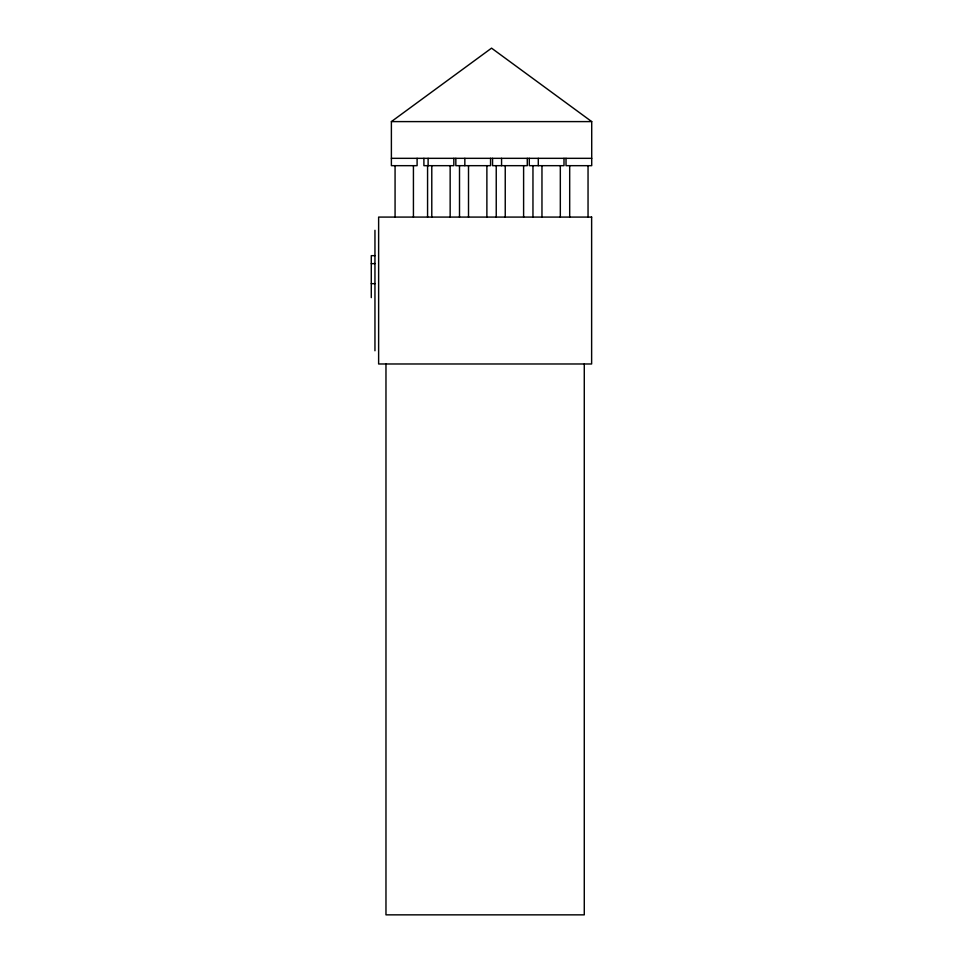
<?xml version="1.0" encoding="UTF-8"?>
<svg xmlns="http://www.w3.org/2000/svg" width="963" height="963" viewBox="0 0 963 963"><rect width="100%" height="100%" fill="white"/><g stroke="black" fill="none" stroke-linecap="round" stroke-linejoin="round"><path stroke-width="1.44" d="M417.099 158.329L417.099 165.672L391.387 165.672L391.387 121.603L491.551 48.15L591.715 121.603L591.715 165.672L566.015 165.672L566.015 158.329M391.387 121.603L591.715 121.603M391.387 158.329L591.715 158.329M374.956 255.664L371.285 255.664L371.285 297.627M371.285 263.693L374.956 263.585M371.285 283.664L374.956 283.664M588.044 165.672L588.044 217.084M584.276 363.978L584.276 914.85L385.97 914.85L385.97 363.978M569.687 165.672L569.687 217.084M563.993 158.329L563.993 165.672L529.289 165.672L529.289 158.329M560.322 165.672L560.322 217.084M541.964 165.672L541.964 217.084M538.293 158.329L538.293 165.672M532.96 165.672L532.96 217.084M527.279 158.329L527.279 165.672L492.562 165.672L492.562 158.329M523.607 165.672L523.607 217.084M505.238 165.672L505.238 217.084M501.567 158.329L501.567 165.672M496.234 165.672L496.234 217.084M490.552 158.329L490.552 165.672L455.836 165.672L455.836 158.329M486.881 165.672L486.881 217.084M468.512 165.672L468.512 217.084M464.84 158.329L464.84 165.672M459.507 165.672L459.507 217.084M453.826 158.329L453.826 165.672L423.901 165.672L423.901 158.329M450.154 165.672L450.154 217.084M431.785 165.672L431.785 217.084M428.114 158.329L428.114 165.672M427.572 165.672L427.572 217.084M413.428 165.672L413.428 217.084M395.071 165.672L395.071 217.084M374.956 230.289L374.956 350.773M591.631 217.084L378.628 217.084L378.628 363.978L591.631 363.978L591.631 217.084"/></g></svg>
